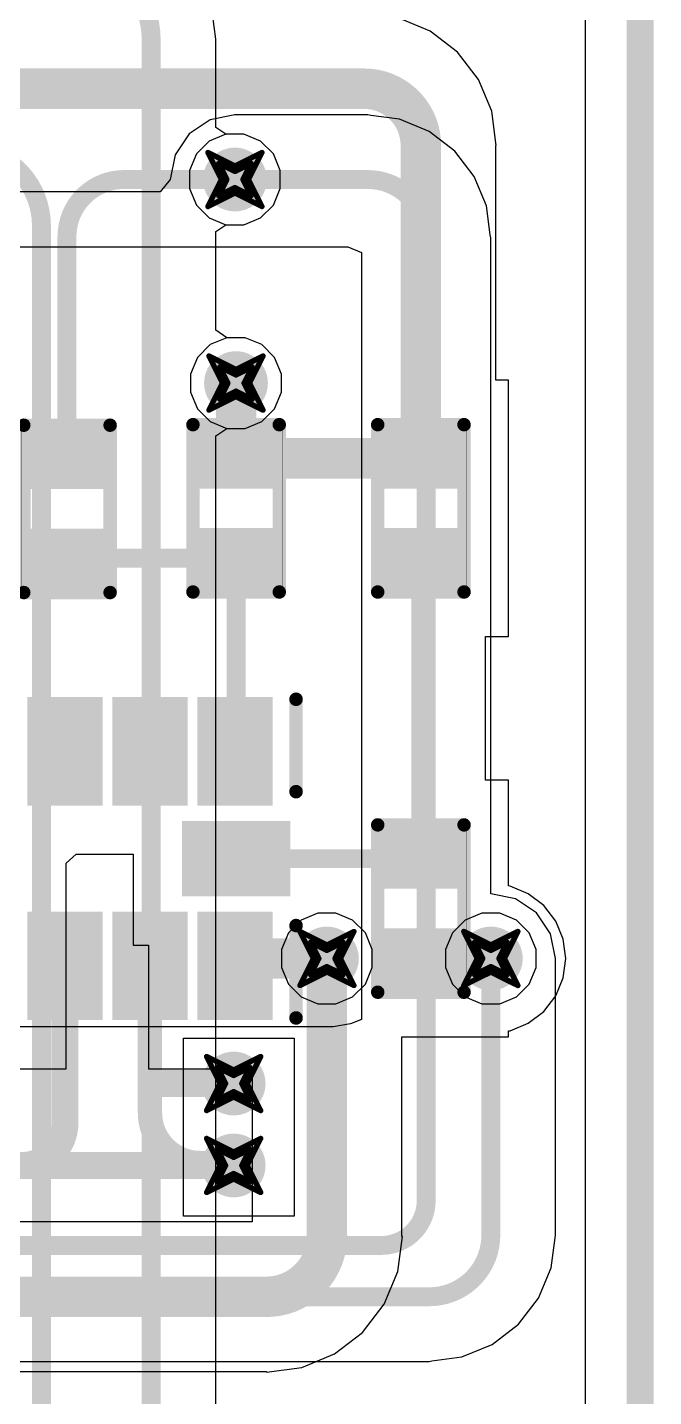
# Model space of a CAD drawing. Header units: inches. Extents: x -2 to 5376, y -4 to 5426.
# Drawn here: x 132.67 to 138.56, y 62.08 to 74.96 of the extents above; entities that cross this region are included whole.
import ezdxf

# ---------------------------------------------------------------- set-up
doc = ezdxf.new("R2010")
doc.units = ezdxf.units.IN
for name, color, linetype in [('Board Outline', 216, 'Continuous'), ('Bottom Layer', 5, 'Continuous'), ('Drill Drawing', 1, 'Continuous'), ('Layer 1', 16, 'Continuous'), ('Layer 2', 76, 'Continuous'), ('Top Layer', 1, 'Continuous'), ('Top Overlay', 2, 'Continuous'), ('Top Paste', 8, 'Continuous'), ('Top Solder', 216, 'Continuous'), ('Via Holes', 16, 'Continuous')]:
    doc.layers.add(name, color=color, linetype=linetype)

# ---------------------------------------------------------------- blocks, each defined once
blk = doc.blocks.new('14_LGA__3_5__135')
at = {"layer": 'Top Layer'}
for points in [[(-0.305, 2.47), (0.305, 2.47), (0.305, 1.55), (-0.305, 1.55)], [(-1.47, 2.305), (-0.55, 2.305), (-0.55, 1.695), (-1.47, 1.695)], [(0.55, 2.305), (1.47, 2.305), (1.47, 1.695), (0.55, 1.695)], [(-1.47, 1.505), (-0.55, 1.505), (-0.55, 0.895), (-1.47, 0.895)], [(0.55, 1.505), (1.47, 1.505), (1.47, 0.895), (0.55, 0.895)], [(-1.47, 0.705), (-0.55, 0.705), (-0.55, 0.095), (-1.47, 0.095)], [(0.55, 0.705), (1.47, 0.705), (1.47, 0.095), (0.55, 0.095)], [(-1.47, -0.095), (-0.55, -0.095), (-0.55, -0.705), (-1.47, -0.705)], [(0.55, -0.095), (1.47, -0.095), (1.47, -0.705), (0.55, -0.705)], [(-1.47, -0.895), (-0.55, -0.895), (-0.55, -1.505), (-1.47, -1.505)], [(0.55, -0.895), (1.47, -0.895), (1.47, -1.505), (0.55, -1.505)], [(-0.305, -1.55), (0.305, -1.55), (0.305, -2.47), (-0.305, -2.47)], [(-1.47, -1.695), (-0.55, -1.695), (-0.55, -2.305), (-1.47, -2.305)], [(0.55, -1.695), (1.47, -1.695), (1.47, -2.305), (0.55, -2.305)]]:
    blk.add_hatch(color=1, dxfattribs=at).paths.add_polyline_path(points)
at = {"layer": 'Top Paste'}
for points in [[(-0.305, 2.47), (0.305, 2.47), (0.305, 1.55), (-0.305, 1.55)], [(-1.47, 2.305), (-0.55, 2.305), (-0.55, 1.695), (-1.47, 1.695)], [(0.55, 2.305), (1.47, 2.305), (1.47, 1.695), (0.55, 1.695)], [(-1.47, 1.505), (-0.55, 1.505), (-0.55, 0.895), (-1.47, 0.895)], [(0.55, 1.505), (1.47, 1.505), (1.47, 0.895), (0.55, 0.895)], [(-1.47, 0.705), (-0.55, 0.705), (-0.55, 0.095), (-1.47, 0.095)], [(0.55, 0.705), (1.47, 0.705), (1.47, 0.095), (0.55, 0.095)], [(-1.47, -0.095), (-0.55, -0.095), (-0.55, -0.705), (-1.47, -0.705)], [(0.55, -0.095), (1.47, -0.095), (1.47, -0.705), (0.55, -0.705)], [(-1.47, -0.895), (-0.55, -0.895), (-0.55, -1.505), (-1.47, -1.505)], [(0.55, -0.895), (1.47, -0.895), (1.47, -1.505), (0.55, -1.505)], [(-0.305, -1.55), (0.305, -1.55), (0.305, -2.47), (-0.305, -2.47)], [(-1.47, -1.695), (-0.55, -1.695), (-0.55, -2.305), (-1.47, -2.305)], [(0.55, -1.695), (1.47, -1.695), (1.47, -2.305), (0.55, -2.305)]]:
    blk.add_hatch(color=8, dxfattribs=at).paths.add_polyline_path(points)
at = {"layer": 'Top Solder'}
for points in [[(-0.355, 2.52), (0.355, 2.52), (0.355, 1.5), (-0.355, 1.5)], [(-1.52, 2.355), (-0.5, 2.355), (-0.5, 1.645), (-1.52, 1.645)], [(0.5, 2.355), (1.52, 2.355), (1.52, 1.645), (0.5, 1.645)], [(-1.52, 1.555), (-0.5, 1.555), (-0.5, 0.845), (-1.52, 0.845)], [(0.5, 1.555), (1.52, 1.555), (1.52, 0.845), (0.5, 0.845)], [(-1.52, 0.755), (-0.5, 0.755), (-0.5, 0.045), (-1.52, 0.045)], [(0.5, 0.755), (1.52, 0.755), (1.52, 0.045), (0.5, 0.045)], [(-1.52, -0.045), (-0.5, -0.045), (-0.5, -0.755), (-1.52, -0.755)], [(0.5, -0.045), (1.52, -0.045), (1.52, -0.755), (0.5, -0.755)], [(-1.52, -0.845), (-0.5, -0.845), (-0.5, -1.555), (-1.52, -1.555)], [(0.5, -0.845), (1.52, -0.845), (1.52, -1.555), (0.5, -1.555)], [(-0.355, -1.5), (0.355, -1.5), (0.355, -2.52), (-0.355, -2.52)], [(-1.52, -1.645), (-0.5, -1.645), (-0.5, -2.355), (-1.52, -2.355)], [(0.5, -1.645), (1.52, -1.645), (1.52, -2.355), (0.5, -2.355)]]:
    blk.add_hatch(color=216, dxfattribs=at).paths.add_polyline_path(points)
at = {"layer": 'Top Overlay'}
for points, const_width in [([(-1.5, 2.574), (-0.63, 2.574)], 0.127), ([(0.63, 2.574), (1.5, 2.574)], 0.127), ([(-1.778, 2.134), (-1.778, 1.88)], 0.2), ([(-1.778, 2.134), (-1.651, 2.007)], 0.2), ([(-1.651, 2.007), (-1.778, 1.88)], 0.2), ([(-0.63, -2.574), (-1.5, -2.574)], 0.127), ([(0.63, -2.574), (1.5, -2.574)], 0.127)]:
    blk.add_lwpolyline(points, dxfattribs=dict(at, const_width=const_width))
for points, const_width in [([(-1.532, 2.574, 1), (-1.468, 2.574, 1)], 0.0635), ([(-0.662, 2.574, 1), (-0.598, 2.574, 1)], 0.0635), ([(0.598, 2.574, 1), (0.662, 2.574, 1)], 0.0635), ([(1.468, 2.574, 1), (1.532, 2.574, 1)], 0.0635), ([(-1.828, 2.134, 1), (-1.728, 2.134, 1)], 0.1), ([(-1.828, 2.134, 1), (-1.728, 2.134, 1)], 0.1), ([(-1.701, 2.007, 1), (-1.601, 2.007, 1)], 0.1), ([(-1.701, 2.007, 1), (-1.601, 2.007, 1)], 0.1), ([(-1.828, 1.88, 1), (-1.728, 1.88, 1)], 0.1), ([(-1.828, 1.88, 1), (-1.728, 1.88, 1)], 0.1), ([(-1.532, -2.574, 1), (-1.468, -2.574, 1)], 0.0635), ([(-0.662, -2.574, 1), (-0.598, -2.574, 1)], 0.0635), ([(0.598, -2.574, 1), (0.662, -2.574, 1)], 0.0635), ([(1.468, -2.574, 1), (1.532, -2.574, 1)], 0.0635)]:
    blk.add_lwpolyline(points, format="xyb", close=True, dxfattribs=dict(at, const_width=const_width))
blk = doc.blocks.new('R___0402_161')
at = {"layer": 'Top Layer'}
for points in [[(-0.698, -0.318), (-0.698, 0.318), (-0.241, 0.318), (-0.241, -0.318)], [(0.241, -0.318), (0.241, 0.318), (0.699, 0.318), (0.699, -0.318)]]:
    blk.add_hatch(color=1, dxfattribs=at).paths.add_polyline_path(points)
at = {"layer": 'Top Paste'}
for points in [[(-0.698, -0.318), (-0.698, 0.318), (-0.241, 0.318), (-0.241, -0.318)], [(0.241, -0.318), (0.241, 0.318), (0.699, 0.318), (0.699, -0.318)]]:
    blk.add_hatch(color=8, dxfattribs=at).paths.add_polyline_path(points)
at = {"layer": 'Top Solder'}
for points in [[(-0.753, -0.373), (-0.753, 0.373), (-0.186, 0.373), (-0.186, -0.373)], [(0.186, -0.373), (0.186, 0.373), (0.754, 0.373), (0.754, -0.373)]]:
    blk.add_hatch(color=216, dxfattribs=at).paths.add_polyline_path(points)
at = {"layer": 'Top Overlay'}
for points, const_width in [([(0.787, 0.406), (-0.787, 0.406)], 0.127), ([(-0.787, 0.406), (-0.787, -0.406)], 0.127), ([(0.787, 0.406), (0.787, -0.406)], 0.127), ([(-0.787, -0.406), (0.787, -0.406)], 0.127), ([(-0.813, -0.432), (0.813, -0.432)], 0.00323)]:
    blk.add_lwpolyline(points, dxfattribs=dict(at, const_width=const_width))
for points, const_width in [([(-0.819, 0.406, 1), (-0.756, 0.406, 1)], 0.0635), ([(-0.819, 0.406, 1), (-0.756, 0.406, 1)], 0.0635), ([(0.756, 0.406, 1), (0.819, 0.406, 1)], 0.0635), ([(0.756, 0.406, 1), (0.819, 0.406, 1)], 0.0635), ([(-0.819, -0.406, 1), (-0.756, -0.406, 1)], 0.0635), ([(-0.819, -0.406, 1), (-0.756, -0.406, 1)], 0.0635), ([(0.756, -0.406, 1), (0.819, -0.406, 1)], 0.0635), ([(0.756, -0.406, 1), (0.819, -0.406, 1)], 0.0635), ([(-0.814, -0.432, 1), (-0.812, -0.432, 1)], 0.00161), ([(0.812, -0.432, 1), (0.814, -0.432, 1)], 0.00161)]:
    blk.add_lwpolyline(points, format="xyb", close=True, dxfattribs=dict(at, const_width=const_width))
blk = doc.blocks.new('R___0402_162')
at = {"layer": 'Top Layer'}
for points in [[(-0.699, -0.318), (-0.699, 0.317), (-0.241, 0.317), (-0.241, -0.318)], [(0.241, -0.318), (0.241, 0.317), (0.699, 0.317), (0.699, -0.318)]]:
    blk.add_hatch(color=1, dxfattribs=at).paths.add_polyline_path(points)
at = {"layer": 'Top Paste'}
for points in [[(-0.699, -0.318), (-0.699, 0.317), (-0.241, 0.317), (-0.241, -0.318)], [(0.241, -0.318), (0.241, 0.317), (0.699, 0.317), (0.699, -0.318)]]:
    blk.add_hatch(color=8, dxfattribs=at).paths.add_polyline_path(points)
at = {"layer": 'Top Solder'}
for points in [[(-0.754, -0.373), (-0.754, 0.372), (-0.186, 0.372), (-0.186, -0.373)], [(0.186, -0.373), (0.186, 0.372), (0.754, 0.372), (0.754, -0.373)]]:
    blk.add_hatch(color=216, dxfattribs=at).paths.add_polyline_path(points)
at = {"layer": 'Top Overlay'}
for points, const_width in [([(-0.787, 0.406), (0.787, 0.406)], 0.127), ([(-0.787, 0.406), (-0.787, -0.406)], 0.127), ([(0.787, 0.406), (0.787, -0.406)], 0.127), ([(-0.787, -0.406), (0.787, -0.406)], 0.127), ([(-0.813, -0.432), (0.813, -0.432)], 0.00323)]:
    blk.add_lwpolyline(points, dxfattribs=dict(at, const_width=const_width))
for points, const_width in [([(-0.819, 0.406, 1), (-0.756, 0.406, 1)], 0.0635), ([(-0.819, 0.406, 1), (-0.756, 0.406, 1)], 0.0635), ([(0.756, 0.406, 1), (0.819, 0.406, 1)], 0.0635), ([(0.756, 0.406, 1), (0.819, 0.406, 1)], 0.0635), ([(-0.819, -0.406, 1), (-0.756, -0.406, 1)], 0.0635), ([(-0.819, -0.406, 1), (-0.756, -0.406, 1)], 0.0635), ([(0.756, -0.406, 1), (0.819, -0.406, 1)], 0.0635), ([(0.756, -0.406, 1), (0.819, -0.406, 1)], 0.0635), ([(-0.814, -0.432, 1), (-0.812, -0.432, 1)], 0.00161), ([(0.812, -0.432, 1), (0.814, -0.432, 1)], 0.00161)]:
    blk.add_lwpolyline(points, format="xyb", close=True, dxfattribs=dict(at, const_width=const_width))
blk = doc.blocks.new('R___0402_176')
at = {"layer": 'Top Layer'}
for points in [[(-0.699, -0.318), (-0.699, 0.318), (-0.241, 0.318), (-0.241, -0.318)], [(0.241, -0.318), (0.241, 0.318), (0.699, 0.318), (0.699, -0.318)]]:
    blk.add_hatch(color=1, dxfattribs=at).paths.add_polyline_path(points)
at = {"layer": 'Top Paste'}
for points in [[(-0.699, -0.318), (-0.699, 0.318), (-0.241, 0.318), (-0.241, -0.318)], [(0.241, -0.318), (0.241, 0.318), (0.699, 0.318), (0.699, -0.318)]]:
    blk.add_hatch(color=8, dxfattribs=at).paths.add_polyline_path(points)
at = {"layer": 'Top Solder'}
for points in [[(-0.754, -0.373), (-0.754, 0.373), (-0.186, 0.373), (-0.186, -0.373)], [(0.186, -0.373), (0.186, 0.373), (0.754, 0.373), (0.754, -0.373)]]:
    blk.add_hatch(color=216, dxfattribs=at).paths.add_polyline_path(points)
at = {"layer": 'Top Overlay'}
for points, const_width in [([(-0.787, 0.406), (0.787, 0.406)], 0.127), ([(-0.787, 0.406), (-0.787, -0.406)], 0.127), ([(0.787, 0.406), (0.787, -0.406)], 0.127), ([(-0.787, -0.406), (0.787, -0.406)], 0.127), ([(-0.813, -0.432), (0.813, -0.432)], 0.00323)]:
    blk.add_lwpolyline(points, dxfattribs=dict(at, const_width=const_width))
for points, const_width in [([(-0.819, 0.406, 1), (-0.756, 0.406, 1)], 0.0635), ([(-0.819, 0.406, 1), (-0.756, 0.406, 1)], 0.0635), ([(0.756, 0.406, 1), (0.819, 0.406, 1)], 0.0635), ([(0.756, 0.406, 1), (0.819, 0.406, 1)], 0.0635), ([(-0.819, -0.406, 1), (-0.756, -0.406, 1)], 0.0635), ([(-0.819, -0.406, 1), (-0.756, -0.406, 1)], 0.0635), ([(0.756, -0.406, 1), (0.819, -0.406, 1)], 0.0635), ([(0.756, -0.406, 1), (0.819, -0.406, 1)], 0.0635), ([(-0.814, -0.432, 1), (-0.812, -0.432, 1)], 0.00161), ([(0.812, -0.432, 1), (0.814, -0.432, 1)], 0.00161)]:
    blk.add_lwpolyline(points, format="xyb", close=True, dxfattribs=dict(at, const_width=const_width))
blk = doc.blocks.new('R___0402_177')
at = {"layer": 'Top Layer'}
for points in [[(-0.699, -0.318), (-0.699, 0.317), (-0.241, 0.317), (-0.241, -0.318)], [(0.241, -0.318), (0.241, 0.317), (0.699, 0.317), (0.699, -0.318)]]:
    blk.add_hatch(color=1, dxfattribs=at).paths.add_polyline_path(points)
at = {"layer": 'Top Paste'}
for points in [[(-0.699, -0.318), (-0.699, 0.317), (-0.241, 0.317), (-0.241, -0.318)], [(0.241, -0.318), (0.241, 0.317), (0.699, 0.317), (0.699, -0.318)]]:
    blk.add_hatch(color=8, dxfattribs=at).paths.add_polyline_path(points)
at = {"layer": 'Top Solder'}
for points in [[(-0.754, -0.373), (-0.754, 0.373), (-0.186, 0.373), (-0.186, -0.373)], [(0.186, -0.373), (0.186, 0.373), (0.754, 0.373), (0.754, -0.373)]]:
    blk.add_hatch(color=216, dxfattribs=at).paths.add_polyline_path(points)
at = {"layer": 'Top Overlay'}
for points, const_width in [([(0.787, 0.406), (-0.787, 0.406)], 0.127), ([(-0.787, -0.406), (-0.787, 0.406)], 0.127), ([(0.787, -0.406), (0.787, 0.406)], 0.127), ([(0.787, -0.406), (-0.787, -0.406)], 0.127), ([(0.813, -0.432), (-0.813, -0.432)], 0.00323)]:
    blk.add_lwpolyline(points, dxfattribs=dict(at, const_width=const_width))
for points, const_width in [([(-0.819, 0.406, 1), (-0.756, 0.406, 1)], 0.0635), ([(-0.819, 0.406, 1), (-0.756, 0.406, 1)], 0.0635), ([(0.756, 0.406, 1), (0.819, 0.406, 1)], 0.0635), ([(0.756, 0.406, 1), (0.819, 0.406, 1)], 0.0635), ([(-0.819, -0.406, 1), (-0.756, -0.406, 1)], 0.0635), ([(-0.819, -0.406, 1), (-0.756, -0.406, 1)], 0.0635), ([(0.756, -0.406, 1), (0.819, -0.406, 1)], 0.0635), ([(0.756, -0.406, 1), (0.819, -0.406, 1)], 0.0635), ([(-0.814, -0.432, 1), (-0.812, -0.432, 1)], 0.00161), ([(0.812, -0.432, 1), (0.814, -0.432, 1)], 0.00161)]:
    blk.add_lwpolyline(points, format="xyb", close=True, dxfattribs=dict(at, const_width=const_width))

msp = doc.modelspace()

# ---------------------------------------------------------------- hatches: boundary and pattern name
at = {"layer": 'Bottom Layer'}
h = msp.add_hatch(color=5, dxfattribs=at)
edge = h.paths.add_edge_path()
edge.add_arc((134.619, 73.533), 0.3, 0, 360)
h = msp.add_hatch(color=5, dxfattribs=at)
edge = h.paths.add_edge_path()
edge.add_arc((134.629, 71.617), 0.3, 0, 360)
h = msp.add_hatch(color=5, dxfattribs=at)
edge = h.paths.add_edge_path()
edge.add_arc((135.484, 66.201), 0.3, 0, 360)
h = msp.add_hatch(color=5, dxfattribs=at)
edge = h.paths.add_edge_path()
edge.add_arc((137.026, 66.201), 0.3, 0, 360)
h = msp.add_hatch(color=5, dxfattribs=at)
edge = h.paths.add_edge_path()
edge.add_arc((134.607, 65.024), 0.3, 0, 360)
h = msp.add_hatch(color=5, dxfattribs=at)
edge = h.paths.add_edge_path()
edge.add_arc((134.607, 64.253), 0.3, 0, 360)
at = {"layer": 'Layer 1'}
h = msp.add_hatch(color=16, dxfattribs=at)
edge = h.paths.add_edge_path()
edge.add_arc((134.619, 73.533), 0.3, 0, 360)
h = msp.add_hatch(color=16, dxfattribs=at)
edge = h.paths.add_edge_path()
edge.add_arc((134.629, 71.617), 0.3, 0, 360)
h = msp.add_hatch(color=16, dxfattribs=at)
edge = h.paths.add_edge_path()
edge.add_arc((135.484, 66.201), 0.3, 0, 360)
h = msp.add_hatch(color=16, dxfattribs=at)
edge = h.paths.add_edge_path()
edge.add_arc((137.026, 66.201), 0.3, 0, 360)
h = msp.add_hatch(color=16, dxfattribs=at)
edge = h.paths.add_edge_path()
edge.add_arc((134.607, 65.024), 0.3, 0, 360)
h = msp.add_hatch(color=16, dxfattribs=at)
edge = h.paths.add_edge_path()
edge.add_arc((134.607, 64.253), 0.3, 0, 360)
at = {"layer": 'Layer 2'}
h = msp.add_hatch(color=76, dxfattribs=at)
edge = h.paths.add_edge_path()
edge.add_arc((134.619, 73.533), 0.3, 0, 360)
h = msp.add_hatch(color=76, dxfattribs=at)
edge = h.paths.add_edge_path()
edge.add_arc((134.629, 71.617), 0.3, 0, 360)
h = msp.add_hatch(color=76, dxfattribs=at)
edge = h.paths.add_edge_path()
edge.add_arc((135.484, 66.201), 0.3, 0, 360)
h = msp.add_hatch(color=76, dxfattribs=at)
edge = h.paths.add_edge_path()
edge.add_arc((137.026, 66.201), 0.3, 0, 360)
h = msp.add_hatch(color=76, dxfattribs=at)
edge = h.paths.add_edge_path()
edge.add_arc((134.607, 65.024), 0.3, 0, 360)
h = msp.add_hatch(color=76, dxfattribs=at)
edge = h.paths.add_edge_path()
edge.add_arc((134.607, 64.253), 0.3, 0, 360)
at = {"layer": 'Top Layer'}
h = msp.add_hatch(color=1, dxfattribs=at)
edge = h.paths.add_edge_path()
edge.add_arc((134.619, 73.533), 0.3, 0, 360)
h = msp.add_hatch(color=1, dxfattribs=at)
edge = h.paths.add_edge_path()
edge.add_arc((134.629, 71.617), 0.3, 0, 360)
h = msp.add_hatch(color=1, dxfattribs=at)
edge = h.paths.add_edge_path()
edge.add_arc((135.484, 66.201), 0.3, 0, 360)
h = msp.add_hatch(color=1, dxfattribs=at)
edge = h.paths.add_edge_path()
edge.add_arc((137.026, 66.201), 0.3, 0, 360)
h = msp.add_hatch(color=1, dxfattribs=at)
edge = h.paths.add_edge_path()
edge.add_arc((134.607, 65.024), 0.3, 0, 360)
h = msp.add_hatch(color=1, dxfattribs=at)
edge = h.paths.add_edge_path()
edge.add_arc((134.607, 64.253), 0.3, 0, 360)
at = {"layer": 'Via Holes'}
h = msp.add_hatch(color=7, dxfattribs=at)
edge = h.paths.add_edge_path()
edge.add_arc((134.619, 73.533), 0.15, 0, 360)
h = msp.add_hatch(color=7, dxfattribs=at)
edge = h.paths.add_edge_path()
edge.add_arc((134.629, 71.617), 0.15, 0, 360)
h = msp.add_hatch(color=7, dxfattribs=at)
edge = h.paths.add_edge_path()
edge.add_arc((135.484, 66.201), 0.15, 0, 360)
h = msp.add_hatch(color=7, dxfattribs=at)
edge = h.paths.add_edge_path()
edge.add_arc((137.026, 66.201), 0.15, 0, 360)
h = msp.add_hatch(color=7, dxfattribs=at)
edge = h.paths.add_edge_path()
edge.add_arc((134.607, 65.024), 0.15, 0, 360)
h = msp.add_hatch(color=7, dxfattribs=at)
edge = h.paths.add_edge_path()
edge.add_arc((134.607, 64.253), 0.15, 0, 360)

# ---------------------------------------------------------------- linework, layer by layer
at = {"layer": 'Board Outline', "const_width": 0.254}
msp.add_lwpolyline([(138.43, -0.443), (138.43, 93.461)], dxfattribs=at)
at = {"layer": 'Bottom Layer'}
for p, q in [((137.912, 91.11), (137.912, 52.476)), ((134.619, 74.142), (134.387, 74.095)), ((135.869, 74.142), (134.619, 74.142)), ((135.896, 74.136), (135.869, 74.142)), ((136.168, 74.1), (135.896, 74.136)), ((134.387, 74.095), (134.189, 73.963)), ((136.447, 73.985), (136.168, 74.1)), ((136.686, 73.801), (136.447, 73.985)), ((134.189, 73.963), (134.057, 73.766)), ((134.057, 73.766), (134.011, 73.533)), ((136.87, 73.562), (136.686, 73.801)), ((134.011, 73.533), (133.915, 73.416)), ((136.985, 73.284), (136.87, 73.562)), ((133.915, 73.416), (131.708, 73.416)), ((137.021, 73.011), (136.985, 73.284)), ((137.026, 72.985), (137.021, 73.011)), ((137.026, 66.81), (137.026, 72.985)), ((131.708, 72.898), (135.68, 72.898)), ((135.68, 72.898), (135.809, 72.845)), ((135.809, 72.845), (135.809, 65.628)), ((137.259, 66.763), (137.026, 66.81)), ((137.456, 66.632), (137.259, 66.763)), ((137.588, 66.434), (137.456, 66.632)), ((137.635, 66.201), (137.588, 66.434)), ((137.635, 63.596), (137.635, 66.201)), ((135.809, 65.628), (135.707, 65.585)), ((135.544, 65.559), (117.679, 65.559)), ((135.707, 65.585), (135.544, 65.559)), ((135.544, 65.559), (135.544, 65.559)), ((135.544, 65.559), (135.544, 65.559)), ((134.135, 63.776), (134.135, 65.451)), ((134.135, 65.451), (135.176, 65.451)), ((135.176, 65.451), (135.176, 63.776)), ((135.176, 63.776), (134.135, 63.776)), ((137.593, 63.289), (137.63, 63.573)), ((137.63, 63.573), (137.635, 63.596)), ((137.474, 63.003), (137.593, 63.289)), ((137.286, 62.758), (137.474, 63.003)), ((137.04, 62.569), (137.286, 62.758)), ((136.754, 62.451), (137.04, 62.569)), ((131.271, 62.409), (136.447, 62.409)), ((136.447, 62.409), (136.47, 62.413)), ((136.47, 62.413), (136.754, 62.451))]:
    msp.add_line(p, q, dxfattribs=at)
at = {"layer": 'Bottom Layer', "const_width": 0.178}
for points in [[(134.619, 73.533), (135.869, 73.533)], [(136.418, 63.923), (136.418, 72.985)], [(137.026, 63.596), (137.026, 66.201)], [(115.824, 63.5), (135.995, 63.5)], [(116.209, 63.017), (136.447, 63.017)]]:
    msp.add_lwpolyline(points, dxfattribs=at)
at = {"layer": 'Bottom Layer', "const_width": 0.0889}
for points in [[(134.575, 73.533, 1), (134.664, 73.533, 1)], [(135.825, 73.533, 1), (135.914, 73.533, 1)], [(135.825, 73.533, 1), (135.914, 73.533, 1)], [(136.373, 72.985, 1), (136.462, 72.985, 1)], [(136.373, 72.985, 1), (136.462, 72.985, 1)], [(136.982, 66.201, 1), (137.071, 66.201, 1)], [(136.373, 63.923, 1), (136.462, 63.923, 1)], [(136.373, 63.923, 1), (136.462, 63.923, 1)], [(136.982, 63.596, 1), (137.071, 63.596, 1)], [(136.982, 63.596, 1), (137.071, 63.596, 1)], [(135.95, 63.5, 1), (136.039, 63.5, 1)], [(135.95, 63.5, 1), (136.039, 63.5, 1)], [(136.403, 63.017, 1), (136.492, 63.017, 1)], [(136.403, 63.017, 1), (136.492, 63.017, 1)]]:
    msp.add_lwpolyline(points, format="xyb", close=True, dxfattribs=at)
at = {"layer": 'Bottom Layer', "const_width": 0.178}
for points in [[(135.869, 73.533, -0.414214), (136.418, 72.985)], [(136.418, 63.923, -0.414214), (135.995, 63.5)], [(137.026, 63.596, -0.414214), (136.447, 63.017)]]:
    msp.add_lwpolyline(points, format="xyb", dxfattribs=at)
at = {"layer": 'Drill Drawing', "const_width": 0.0508}
for points in [[(134.365, 73.787), (134.619, 73.66)], [(134.365, 73.787), (134.492, 73.533)], [(134.619, 73.66), (134.873, 73.787)], [(134.746, 73.533), (134.873, 73.787)], [(134.467, 73.685), (134.619, 73.609)], [(134.467, 73.685), (134.543, 73.533)], [(134.619, 73.609), (134.771, 73.685)], [(134.695, 73.533), (134.771, 73.685)], [(134.365, 73.279), (134.492, 73.533)], [(134.467, 73.381), (134.543, 73.533)], [(134.467, 73.381), (134.619, 73.457)], [(134.619, 73.457), (134.771, 73.381)], [(134.695, 73.533), (134.771, 73.381)], [(134.746, 73.533), (134.873, 73.279)], [(134.365, 73.279), (134.619, 73.406)], [(134.619, 73.406), (134.873, 73.279)], [(134.375, 71.871), (134.629, 71.744)], [(134.375, 71.871), (134.502, 71.617)], [(134.477, 71.769), (134.629, 71.693)], [(134.477, 71.769), (134.553, 71.617)], [(134.629, 71.744), (134.883, 71.871)], [(134.629, 71.693), (134.781, 71.769)], [(134.705, 71.617), (134.781, 71.769)], [(134.756, 71.617), (134.883, 71.871)], [(134.375, 71.363), (134.502, 71.617)], [(134.477, 71.465), (134.553, 71.617)], [(134.477, 71.465), (134.629, 71.541)], [(134.629, 71.541), (134.781, 71.465)], [(134.705, 71.617), (134.781, 71.465)], [(134.756, 71.617), (134.883, 71.363)], [(134.375, 71.363), (134.629, 71.49)], [(134.629, 71.49), (134.883, 71.363)], [(135.23, 66.455), (135.484, 66.328)], [(135.23, 66.455), (135.357, 66.201)], [(135.332, 66.354), (135.484, 66.277)], [(135.332, 66.354), (135.408, 66.201)], [(135.484, 66.328), (135.738, 66.455)], [(135.484, 66.277), (135.637, 66.354)], [(135.56, 66.201), (135.637, 66.354)], [(135.611, 66.201), (135.738, 66.455)], [(136.772, 66.455), (137.026, 66.328)], [(136.772, 66.455), (136.899, 66.201)], [(136.874, 66.354), (137.026, 66.277)], [(136.874, 66.354), (136.95, 66.201)], [(137.026, 66.328), (137.28, 66.455)], [(137.026, 66.277), (137.179, 66.354)], [(137.102, 66.201), (137.179, 66.354)], [(137.153, 66.201), (137.28, 66.455)], [(135.23, 65.947), (135.357, 66.201)], [(135.332, 66.049), (135.408, 66.201)], [(135.332, 66.049), (135.484, 66.125)], [(135.484, 66.125), (135.637, 66.049)], [(135.56, 66.201), (135.637, 66.049)], [(135.611, 66.201), (135.738, 65.947)], [(136.772, 65.947), (136.899, 66.201)], [(136.874, 66.049), (136.95, 66.201)], [(136.874, 66.049), (137.026, 66.125)], [(137.026, 66.125), (137.179, 66.049)], [(137.102, 66.201), (137.179, 66.049)], [(137.153, 66.201), (137.28, 65.947)], [(135.23, 65.947), (135.484, 66.074)], [(135.484, 66.074), (135.738, 65.947)], [(136.772, 65.947), (137.026, 66.074)], [(137.026, 66.074), (137.28, 65.947)], [(134.353, 65.278), (134.607, 65.151)], [(134.353, 65.278), (134.48, 65.024)], [(134.607, 65.151), (134.861, 65.278)], [(134.734, 65.024), (134.861, 65.278)], [(134.455, 65.176), (134.607, 65.1)], [(134.455, 65.176), (134.531, 65.024)], [(134.607, 65.1), (134.76, 65.176)], [(134.683, 65.024), (134.76, 65.176)], [(134.353, 64.77), (134.48, 65.024)], [(134.455, 64.872), (134.531, 65.024)], [(134.455, 64.872), (134.607, 64.948)], [(134.607, 64.948), (134.76, 64.872)], [(134.683, 65.024), (134.76, 64.872)], [(134.734, 65.024), (134.861, 64.77)], [(134.353, 64.77), (134.607, 64.897)], [(134.607, 64.897), (134.861, 64.77)], [(134.353, 64.507), (134.607, 64.38)], [(134.353, 64.507), (134.48, 64.253)], [(134.607, 64.38), (134.861, 64.507)], [(134.734, 64.253), (134.861, 64.507)], [(134.455, 64.405), (134.607, 64.329)], [(134.455, 64.405), (134.531, 64.253)], [(134.607, 64.329), (134.76, 64.405)], [(134.683, 64.253), (134.76, 64.405)], [(134.353, 63.999), (134.48, 64.253)], [(134.455, 64.101), (134.531, 64.253)], [(134.455, 64.101), (134.607, 64.177)], [(134.607, 64.177), (134.76, 64.101)], [(134.683, 64.253), (134.76, 64.101)], [(134.734, 64.253), (134.861, 63.999)], [(134.353, 63.999), (134.607, 64.126)], [(134.607, 64.126), (134.861, 63.999)]]:
    msp.add_lwpolyline(points, dxfattribs=at)
at = {"layer": 'Drill Drawing', "const_width": 0.0254}
for points in [[(134.352, 73.787, 1), (134.378, 73.787, 1)], [(134.352, 73.787, 1), (134.378, 73.787, 1)], [(134.86, 73.787, 1), (134.886, 73.787, 1)], [(134.86, 73.787, 1), (134.886, 73.787, 1)], [(134.454, 73.685, 1), (134.479, 73.685, 1)], [(134.454, 73.685, 1), (134.479, 73.685, 1)], [(134.606, 73.66, 1), (134.632, 73.66, 1)], [(134.606, 73.66, 1), (134.632, 73.66, 1)], [(134.606, 73.609, 1), (134.632, 73.609, 1)], [(134.606, 73.609, 1), (134.632, 73.609, 1)], [(134.759, 73.685, 1), (134.784, 73.685, 1)], [(134.759, 73.685, 1), (134.784, 73.685, 1)], [(134.479, 73.533, 1), (134.505, 73.533, 1)], [(134.479, 73.533, 1), (134.505, 73.533, 1)], [(134.53, 73.533, 1), (134.555, 73.533, 1)], [(134.53, 73.533, 1), (134.555, 73.533, 1)], [(134.606, 73.457, 1), (134.632, 73.457, 1)], [(134.606, 73.457, 1), (134.632, 73.457, 1)], [(134.682, 73.533, 1), (134.708, 73.533, 1)], [(134.682, 73.533, 1), (134.708, 73.533, 1)], [(134.733, 73.533, 1), (134.759, 73.533, 1)], [(134.733, 73.533, 1), (134.759, 73.533, 1)], [(134.454, 73.381, 1), (134.479, 73.381, 1)], [(134.454, 73.381, 1), (134.479, 73.381, 1)], [(134.606, 73.406, 1), (134.632, 73.406, 1)], [(134.606, 73.406, 1), (134.632, 73.406, 1)], [(134.759, 73.381, 1), (134.784, 73.381, 1)], [(134.759, 73.381, 1), (134.784, 73.381, 1)], [(134.352, 73.279, 1), (134.378, 73.279, 1)], [(134.352, 73.279, 1), (134.378, 73.279, 1)], [(134.86, 73.279, 1), (134.886, 73.279, 1)], [(134.86, 73.279, 1), (134.886, 73.279, 1)], [(134.362, 71.871, 1), (134.388, 71.871, 1)], [(134.362, 71.871, 1), (134.388, 71.871, 1)], [(134.464, 71.769, 1), (134.489, 71.769, 1)], [(134.464, 71.769, 1), (134.489, 71.769, 1)], [(134.769, 71.769, 1), (134.794, 71.769, 1)], [(134.769, 71.769, 1), (134.794, 71.769, 1)], [(134.87, 71.871, 1), (134.896, 71.871, 1)], [(134.87, 71.871, 1), (134.896, 71.871, 1)], [(134.616, 71.744, 1), (134.642, 71.744, 1)], [(134.616, 71.744, 1), (134.642, 71.744, 1)], [(134.616, 71.693, 1), (134.642, 71.693, 1)], [(134.616, 71.693, 1), (134.642, 71.693, 1)], [(134.489, 71.617, 1), (134.515, 71.617, 1)], [(134.489, 71.617, 1), (134.515, 71.617, 1)], [(134.54, 71.617, 1), (134.565, 71.617, 1)], [(134.54, 71.617, 1), (134.565, 71.617, 1)], [(134.616, 71.541, 1), (134.642, 71.541, 1)], [(134.616, 71.541, 1), (134.642, 71.541, 1)], [(134.692, 71.617, 1), (134.718, 71.617, 1)], [(134.692, 71.617, 1), (134.718, 71.617, 1)], [(134.743, 71.617, 1), (134.769, 71.617, 1)], [(134.743, 71.617, 1), (134.769, 71.617, 1)], [(134.464, 71.465, 1), (134.489, 71.465, 1)], [(134.464, 71.465, 1), (134.489, 71.465, 1)], [(134.616, 71.49, 1), (134.642, 71.49, 1)], [(134.616, 71.49, 1), (134.642, 71.49, 1)], [(134.769, 71.465, 1), (134.794, 71.465, 1)], [(134.769, 71.465, 1), (134.794, 71.465, 1)], [(134.362, 71.363, 1), (134.388, 71.363, 1)], [(134.362, 71.363, 1), (134.388, 71.363, 1)], [(134.87, 71.363, 1), (134.896, 71.363, 1)], [(134.87, 71.363, 1), (134.896, 71.363, 1)], [(135.218, 66.455, 1), (135.243, 66.455, 1)], [(135.218, 66.455, 1), (135.243, 66.455, 1)], [(135.319, 66.354, 1), (135.345, 66.354, 1)], [(135.319, 66.354, 1), (135.345, 66.354, 1)], [(135.624, 66.354, 1), (135.649, 66.354, 1)], [(135.624, 66.354, 1), (135.649, 66.354, 1)], [(135.726, 66.455, 1), (135.751, 66.455, 1)], [(135.726, 66.455, 1), (135.751, 66.455, 1)], [(136.759, 66.455, 1), (136.785, 66.455, 1)], [(136.759, 66.455, 1), (136.785, 66.455, 1)], [(136.861, 66.354, 1), (136.886, 66.354, 1)], [(136.861, 66.354, 1), (136.886, 66.354, 1)], [(137.166, 66.354, 1), (137.191, 66.354, 1)], [(137.166, 66.354, 1), (137.191, 66.354, 1)], [(137.267, 66.455, 1), (137.293, 66.455, 1)], [(137.267, 66.455, 1), (137.293, 66.455, 1)], [(135.472, 66.328, 1), (135.497, 66.328, 1)], [(135.472, 66.328, 1), (135.497, 66.328, 1)], [(135.472, 66.277, 1), (135.497, 66.277, 1)], [(135.472, 66.277, 1), (135.497, 66.277, 1)], [(137.013, 66.328, 1), (137.039, 66.328, 1)], [(137.013, 66.328, 1), (137.039, 66.328, 1)], [(137.013, 66.277, 1), (137.039, 66.277, 1)], [(137.013, 66.277, 1), (137.039, 66.277, 1)], [(135.345, 66.201, 1), (135.37, 66.201, 1)], [(135.345, 66.201, 1), (135.37, 66.201, 1)], [(135.395, 66.201, 1), (135.421, 66.201, 1)], [(135.395, 66.201, 1), (135.421, 66.201, 1)], [(135.472, 66.125, 1), (135.497, 66.125, 1)], [(135.472, 66.125, 1), (135.497, 66.125, 1)], [(135.548, 66.201, 1), (135.573, 66.201, 1)], [(135.548, 66.201, 1), (135.573, 66.201, 1)], [(135.599, 66.201, 1), (135.624, 66.201, 1)], [(135.599, 66.201, 1), (135.624, 66.201, 1)], [(136.886, 66.201, 1), (136.912, 66.201, 1)], [(136.886, 66.201, 1), (136.912, 66.201, 1)], [(136.937, 66.201, 1), (136.963, 66.201, 1)], [(136.937, 66.201, 1), (136.963, 66.201, 1)], [(137.013, 66.125, 1), (137.039, 66.125, 1)], [(137.013, 66.125, 1), (137.039, 66.125, 1)], [(137.09, 66.201, 1), (137.115, 66.201, 1)], [(137.09, 66.201, 1), (137.115, 66.201, 1)], [(137.14, 66.201, 1), (137.166, 66.201, 1)], [(137.14, 66.201, 1), (137.166, 66.201, 1)], [(135.319, 66.049, 1), (135.345, 66.049, 1)], [(135.319, 66.049, 1), (135.345, 66.049, 1)], [(135.472, 66.074, 1), (135.497, 66.074, 1)], [(135.472, 66.074, 1), (135.497, 66.074, 1)], [(135.624, 66.049, 1), (135.649, 66.049, 1)], [(135.624, 66.049, 1), (135.649, 66.049, 1)], [(136.861, 66.049, 1), (136.886, 66.049, 1)], [(136.861, 66.049, 1), (136.886, 66.049, 1)], [(137.013, 66.074, 1), (137.039, 66.074, 1)], [(137.013, 66.074, 1), (137.039, 66.074, 1)], [(137.166, 66.049, 1), (137.191, 66.049, 1)], [(137.166, 66.049, 1), (137.191, 66.049, 1)], [(135.218, 65.947, 1), (135.243, 65.947, 1)], [(135.218, 65.947, 1), (135.243, 65.947, 1)], [(135.726, 65.947, 1), (135.751, 65.947, 1)], [(135.726, 65.947, 1), (135.751, 65.947, 1)], [(136.759, 65.947, 1), (136.785, 65.947, 1)], [(136.759, 65.947, 1), (136.785, 65.947, 1)], [(137.267, 65.947, 1), (137.293, 65.947, 1)], [(137.267, 65.947, 1), (137.293, 65.947, 1)], [(134.34, 65.278, 1), (134.366, 65.278, 1)], [(134.34, 65.278, 1), (134.366, 65.278, 1)], [(134.848, 65.278, 1), (134.874, 65.278, 1)], [(134.848, 65.278, 1), (134.874, 65.278, 1)], [(134.442, 65.176, 1), (134.467, 65.176, 1)], [(134.442, 65.176, 1), (134.467, 65.176, 1)], [(134.594, 65.151, 1), (134.62, 65.151, 1)], [(134.594, 65.151, 1), (134.62, 65.151, 1)], [(134.594, 65.1, 1), (134.62, 65.1, 1)], [(134.594, 65.1, 1), (134.62, 65.1, 1)], [(134.747, 65.176, 1), (134.772, 65.176, 1)], [(134.747, 65.176, 1), (134.772, 65.176, 1)], [(134.467, 65.024, 1), (134.493, 65.024, 1)], [(134.467, 65.024, 1), (134.493, 65.024, 1)], [(134.518, 65.024, 1), (134.544, 65.024, 1)], [(134.518, 65.024, 1), (134.544, 65.024, 1)], [(134.594, 64.948, 1), (134.62, 64.948, 1)], [(134.594, 64.948, 1), (134.62, 64.948, 1)], [(134.671, 65.024, 1), (134.696, 65.024, 1)], [(134.671, 65.024, 1), (134.696, 65.024, 1)], [(134.721, 65.024, 1), (134.747, 65.024, 1)], [(134.721, 65.024, 1), (134.747, 65.024, 1)], [(134.442, 64.872, 1), (134.467, 64.872, 1)], [(134.442, 64.872, 1), (134.467, 64.872, 1)], [(134.594, 64.897, 1), (134.62, 64.897, 1)], [(134.594, 64.897, 1), (134.62, 64.897, 1)], [(134.747, 64.872, 1), (134.772, 64.872, 1)], [(134.747, 64.872, 1), (134.772, 64.872, 1)], [(134.34, 64.77, 1), (134.366, 64.77, 1)], [(134.34, 64.77, 1), (134.366, 64.77, 1)], [(134.848, 64.77, 1), (134.874, 64.77, 1)], [(134.848, 64.77, 1), (134.874, 64.77, 1)], [(134.34, 64.507, 1), (134.366, 64.507, 1)], [(134.34, 64.507, 1), (134.366, 64.507, 1)], [(134.848, 64.507, 1), (134.874, 64.507, 1)], [(134.848, 64.507, 1), (134.874, 64.507, 1)], [(134.442, 64.405, 1), (134.467, 64.405, 1)], [(134.442, 64.405, 1), (134.467, 64.405, 1)], [(134.594, 64.38, 1), (134.62, 64.38, 1)], [(134.594, 64.38, 1), (134.62, 64.38, 1)], [(134.594, 64.329, 1), (134.62, 64.329, 1)], [(134.594, 64.329, 1), (134.62, 64.329, 1)], [(134.747, 64.405, 1), (134.772, 64.405, 1)], [(134.747, 64.405, 1), (134.772, 64.405, 1)], [(134.467, 64.253, 1), (134.493, 64.253, 1)], [(134.467, 64.253, 1), (134.493, 64.253, 1)], [(134.518, 64.253, 1), (134.544, 64.253, 1)], [(134.518, 64.253, 1), (134.544, 64.253, 1)], [(134.594, 64.177, 1), (134.62, 64.177, 1)], [(134.594, 64.177, 1), (134.62, 64.177, 1)], [(134.671, 64.253, 1), (134.696, 64.253, 1)], [(134.671, 64.253, 1), (134.696, 64.253, 1)], [(134.721, 64.253, 1), (134.747, 64.253, 1)], [(134.721, 64.253, 1), (134.747, 64.253, 1)], [(134.442, 64.101, 1), (134.467, 64.101, 1)], [(134.442, 64.101, 1), (134.467, 64.101, 1)], [(134.594, 64.126, 1), (134.62, 64.126, 1)], [(134.594, 64.126, 1), (134.62, 64.126, 1)], [(134.747, 64.101, 1), (134.772, 64.101, 1)], [(134.747, 64.101, 1), (134.772, 64.101, 1)], [(134.34, 63.999, 1), (134.366, 63.999, 1)], [(134.34, 63.999, 1), (134.366, 63.999, 1)], [(134.848, 63.999, 1), (134.874, 63.999, 1)], [(134.848, 63.999, 1), (134.874, 63.999, 1)]]:
    msp.add_lwpolyline(points, format="xyb", close=True, dxfattribs=at)
at = {"layer": 'Layer 1'}
for p, q in [((137.912, 91.11), (137.912, 52.476)), ((134.377, 73.895), (134.257, 73.775)), ((134.534, 73.96), (134.377, 73.895)), ((134.704, 73.96), (134.534, 73.96)), ((134.861, 73.895), (134.704, 73.96)), ((134.981, 73.775), (134.861, 73.895)), ((134.257, 73.775), (134.192, 73.618)), ((135.046, 73.618), (134.981, 73.775)), ((134.192, 73.618), (134.192, 73.448)), ((135.046, 73.448), (135.046, 73.618)), ((134.192, 73.448), (134.257, 73.291)), ((134.981, 73.291), (135.046, 73.448)), ((134.257, 73.291), (134.377, 73.171)), ((134.861, 73.171), (134.981, 73.291)), ((134.377, 73.171), (134.534, 73.106)), ((134.534, 73.106), (134.704, 73.106)), ((134.704, 73.106), (134.861, 73.171)), ((134.544, 72.044), (134.387, 71.979)), ((134.714, 72.044), (134.544, 72.044)), ((134.871, 71.979), (134.714, 72.044)), ((134.387, 71.979), (134.267, 71.859)), ((134.991, 71.859), (134.871, 71.979)), ((134.267, 71.859), (134.202, 71.702)), ((135.056, 71.702), (134.991, 71.859)), ((134.202, 71.702), (134.202, 71.532)), ((135.056, 71.532), (135.056, 71.702)), ((134.202, 71.532), (134.267, 71.375)), ((134.991, 71.375), (135.056, 71.532)), ((134.267, 71.375), (134.387, 71.255)), ((134.871, 71.255), (134.991, 71.375)), ((134.387, 71.255), (134.544, 71.19)), ((134.544, 71.19), (134.714, 71.19)), ((134.714, 71.19), (134.871, 71.255)), ((135.242, 66.563), (135.122, 66.443)), ((135.399, 66.628), (135.242, 66.563)), ((135.569, 66.628), (135.399, 66.628)), ((135.726, 66.563), (135.569, 66.628)), ((135.846, 66.443), (135.726, 66.563)), ((136.784, 66.563), (136.664, 66.443)), ((136.941, 66.628), (136.784, 66.563)), ((137.111, 66.628), (136.941, 66.628)), ((137.268, 66.563), (137.111, 66.628)), ((137.388, 66.443), (137.268, 66.563)), ((135.122, 66.443), (135.057, 66.286)), ((135.911, 66.286), (135.846, 66.443)), ((136.664, 66.443), (136.599, 66.286)), ((137.453, 66.286), (137.388, 66.443)), ((135.057, 66.286), (135.057, 66.116)), ((135.911, 66.116), (135.911, 66.286)), ((136.599, 66.286), (136.599, 66.116)), ((137.453, 66.116), (137.453, 66.286)), ((135.057, 66.116), (135.122, 65.959)), ((135.846, 65.959), (135.911, 66.116)), ((136.599, 66.116), (136.664, 65.959)), ((137.388, 65.959), (137.453, 66.116)), ((135.122, 65.959), (135.242, 65.839)), ((135.726, 65.839), (135.846, 65.959)), ((136.664, 65.959), (136.784, 65.839)), ((137.268, 65.839), (137.388, 65.959)), ((135.242, 65.839), (135.399, 65.774)), ((135.399, 65.774), (135.569, 65.774)), ((135.569, 65.774), (135.726, 65.839)), ((136.784, 65.839), (136.941, 65.774)), ((136.941, 65.774), (137.111, 65.774)), ((137.111, 65.774), (137.268, 65.839))]:
    msp.add_line(p, q, dxfattribs=at)
at = {"layer": 'Layer 2'}
for p, q in [((137.912, 91.11), (137.912, 52.476)), ((134.44, 74.854), (134.392, 75.213)), ((134.439, 74.023), (134.439, 74.854)), ((134.439, 74.854), (134.44, 74.854)), ((134.534, 73.96), (134.439, 74.023)), ((134.704, 73.96), (134.534, 73.96)), ((134.861, 73.895), (134.704, 73.96)), ((134.981, 73.775), (134.861, 73.895)), ((135.046, 73.618), (134.981, 73.775)), ((135.046, 73.448), (135.046, 73.618)), ((134.981, 73.291), (135.046, 73.448)), ((134.861, 73.171), (134.981, 73.291)), ((134.439, 73.043), (134.534, 73.106)), ((134.534, 73.106), (134.704, 73.106)), ((134.704, 73.106), (134.861, 73.171)), ((134.439, 72.114), (134.439, 73.043)), ((134.544, 72.044), (134.439, 72.114)), ((134.714, 72.044), (134.544, 72.044)), ((134.871, 71.979), (134.714, 72.044)), ((134.991, 71.859), (134.871, 71.979)), ((135.056, 71.702), (134.991, 71.859)), ((135.056, 71.532), (135.056, 71.702)), ((134.991, 71.375), (135.056, 71.532)), ((134.871, 71.255), (134.991, 71.375)), ((134.439, 71.12), (134.544, 71.19)), ((134.544, 71.19), (134.714, 71.19)), ((134.714, 71.19), (134.871, 71.255)), ((134.439, 52.476), (134.439, 71.12)), ((135.242, 66.563), (135.122, 66.443)), ((135.399, 66.628), (135.242, 66.563)), ((135.569, 66.628), (135.399, 66.628)), ((135.726, 66.563), (135.569, 66.628)), ((135.846, 66.443), (135.726, 66.563)), ((136.784, 66.563), (136.664, 66.443)), ((136.941, 66.628), (136.784, 66.563)), ((137.111, 66.628), (136.941, 66.628)), ((137.268, 66.563), (137.111, 66.628)), ((137.388, 66.443), (137.268, 66.563)), ((135.122, 66.443), (135.057, 66.286)), ((135.911, 66.286), (135.846, 66.443)), ((136.664, 66.443), (136.599, 66.286)), ((137.453, 66.286), (137.388, 66.443)), ((135.057, 66.286), (135.057, 66.116)), ((135.911, 66.116), (135.911, 66.286)), ((136.599, 66.286), (136.599, 66.116)), ((137.453, 66.116), (137.453, 66.286)), ((135.057, 66.116), (135.122, 65.959)), ((135.846, 65.959), (135.911, 66.116)), ((136.599, 66.116), (136.664, 65.959)), ((137.388, 65.959), (137.453, 66.116)), ((135.122, 65.959), (135.242, 65.839)), ((135.726, 65.839), (135.846, 65.959)), ((136.664, 65.959), (136.784, 65.839)), ((137.268, 65.839), (137.388, 65.959)), ((135.242, 65.839), (135.399, 65.774)), ((135.399, 65.774), (135.569, 65.774)), ((135.569, 65.774), (135.726, 65.839)), ((136.784, 65.839), (136.941, 65.774)), ((136.941, 65.774), (137.111, 65.774)), ((137.111, 65.774), (137.268, 65.839))]:
    msp.add_line(p, q, dxfattribs=at)
at = {"layer": 'Layer 2', "const_width": 0.178}
for points in [[(133.052, 75.633, -0.414215), (133.831, 74.854)], [(132.069, 73.829, -0.414214), (132.799, 73.099)]]:
    msp.add_lwpolyline(points, format="xyb", dxfattribs=at)
for points in [[(133.831, 35.02), (133.831, 74.854)], [(132.799, 37.491), (132.799, 73.099)]]:
    msp.add_lwpolyline(points, dxfattribs=at)
at = {"layer": 'Layer 2', "const_width": 0.0889}
for points in [[(133.786, 74.854, 1), (133.875, 74.854, 1)], [(133.786, 74.854, 1), (133.875, 74.854, 1)], [(132.754, 73.099, 1), (132.843, 73.099, 1)], [(132.754, 73.099, 1), (132.843, 73.099, 1)]]:
    msp.add_lwpolyline(points, format="xyb", close=True, dxfattribs=at)
at = {"layer": 'Top Layer'}
for p, q in [((137.912, 91.243), (137.912, 52.476)), ((136.455, 74.93), (136.156, 75.055)), ((136.713, 74.733), (136.455, 74.93)), ((136.91, 74.475), (136.713, 74.733)), ((137.035, 74.176), (136.91, 74.475)), ((137.077, 73.854), (137.035, 74.176)), ((137.072, 71.644), (137.072, 73.854)), ((137.072, 73.854), (137.077, 73.854)), ((137.193, 71.644), (137.072, 71.644)), ((137.193, 70.171), (137.193, 71.644)), ((137.193, 69.231), (137.193, 70.171)), ((136.976, 67.878), (136.976, 69.231)), ((136.976, 69.231), (137.193, 69.231)), ((137.193, 67.878), (136.976, 67.878)), ((137.193, 66.884), (137.193, 67.878)), ((133.033, 67.099), (133.125, 67.183)), ((133.125, 67.183), (133.662, 67.183)), ((133.662, 67.183), (133.662, 66.328)), ((133.033, 65.163), (133.033, 67.099)), ((137.208, 66.882), (137.193, 66.884)), ((137.378, 66.811), (137.208, 66.882)), ((137.524, 66.699), (137.378, 66.811)), ((137.636, 66.553), (137.524, 66.699)), ((137.707, 66.384), (137.636, 66.553)), ((137.731, 66.201), (137.707, 66.384)), ((133.662, 66.328), (133.807, 66.328)), ((133.807, 66.328), (133.807, 65.163)), ((137.707, 66.019), (137.731, 66.201)), ((137.636, 65.849), (137.707, 66.019)), ((137.524, 65.703), (137.636, 65.849)), ((137.378, 65.591), (137.524, 65.703)), ((137.193, 65.519), (137.208, 65.521)), ((137.193, 65.465), (137.193, 65.519)), ((137.208, 65.521), (137.378, 65.591)), ((136.189, 63.585), (136.189, 65.465)), ((136.189, 65.465), (137.193, 65.465)), ((131.429, 65.163), (133.033, 65.163)), ((133.807, 65.163), (134.78, 65.163)), ((134.78, 65.163), (134.78, 63.722)), ((134.78, 63.722), (131.337, 63.722)), ((136.15, 63.254), (136.194, 63.585)), ((136.194, 63.585), (136.189, 63.585)), ((136.023, 62.946), (136.15, 63.254)), ((135.82, 62.682), (136.023, 62.946)), ((135.555, 62.479), (135.82, 62.682)), ((135.247, 62.351), (135.555, 62.479)), ((131.089, 62.313), (134.917, 62.313)), ((134.917, 62.308), (135.247, 62.351)), ((134.917, 62.313), (134.917, 62.308))]:
    msp.add_line(p, q, dxfattribs=at)
for points, const_width in [([(123.459, 74.388), (135.834, 74.388)], 0.381), ([(136.368, 70.908), (136.368, 73.854)], 0.381), ([(133.576, 73.533), (134.619, 73.533)], 0.178), ([(134.619, 73.533), (134.62, 73.533)], 0.178), ([(133.039, 70.903), (133.039, 72.996)], 0.178), ([(134.63, 70.908), (134.63, 71.617)], 0.381), ([(134.63, 70.908), (136.368, 70.908)], 0.381), ([(133.039, 69.968), (134.63, 69.968)], 0.178), ([(133.039, 69.963), (133.039, 69.968)], 0.178), ([(134.63, 68.151), (134.63, 69.968)], 0.178), ([(136.368, 67.141), (136.368, 69.968)], 0.178), ([(134.62, 68.151), (134.63, 68.151)], 0.178), ([(134.63, 67.141), (134.63, 67.141)], 0.178), ([(134.63, 67.141), (136.368, 67.141)], 0.178), ([(136.368, 67.141), (136.368, 67.141)], 0.178), ([(134.62, 66.131), (134.69, 66.201)], 0.381), ([(134.69, 66.201), (135.479, 66.201)], 0.381), ([(135.484, 63.585), (135.484, 66.201)], 0.381), ([(136.368, 66.201), (137.026, 66.201)], 0.381), ([(133.02, 64.653), (133.02, 66.131)], 0.254), ([(133.82, 64.748), (133.82, 66.131)], 0.229), ([(133.867, 65.024), (134.607, 65.024)], 0.254), ([(131.54, 64.253), (132.62, 64.253)], 0.254), ([(132.62, 64.253), (134.607, 64.253)], 0.254), ([(134.292, 64.276), (134.607, 64.276)], 0.229), ([(134.607, 64.253), (134.63, 64.253)], 0.254), ([(134.607, 64.276), (134.63, 64.253)], 0.229), ([(131.089, 63.017), (134.917, 63.017)], 0.381)]:
    msp.add_lwpolyline(points, dxfattribs=dict(at, const_width=const_width))
for points, const_width in [([(135.739, 74.388, 1), (135.929, 74.388, 1)], 0.191), ([(135.739, 74.388, 1), (135.929, 74.388, 1)], 0.191), ([(136.273, 73.854, 1), (136.463, 73.854, 1)], 0.191), ([(136.273, 73.854, 1), (136.463, 73.854, 1)], 0.191), ([(133.531, 73.533, 1), (133.62, 73.533, 1)], 0.0889), ([(133.531, 73.533, 1), (133.62, 73.533, 1)], 0.0889), ([(134.574, 73.533, 1), (134.663, 73.533, 1)], 0.0889), ([(134.574, 73.533, 1), (134.663, 73.533, 1)], 0.0889), ([(134.576, 73.533, 1), (134.664, 73.533, 1)], 0.0889), ([(132.994, 72.996, 1), (133.083, 72.996, 1)], 0.0889), ([(132.994, 72.996, 1), (133.083, 72.996, 1)], 0.0889), ([(134.535, 71.617, 1), (134.725, 71.617, 1)], 0.191), ([(134.535, 70.908, 1), (134.725, 70.908, 1)], 0.191), ([(134.535, 70.908, 1), (134.725, 70.908, 1)], 0.191), ([(136.273, 70.908, 1), (136.463, 70.908, 1)], 0.191), ([(136.273, 70.908, 1), (136.463, 70.908, 1)], 0.191), ([(132.994, 70.903, 1), (133.083, 70.903, 1)], 0.0889), ([(132.994, 69.968, 1), (133.083, 69.968, 1)], 0.0889), ([(132.994, 69.968, 1), (133.083, 69.968, 1)], 0.0889), ([(132.994, 69.963, 1), (133.083, 69.963, 1)], 0.0889), ([(134.586, 69.968, 1), (134.674, 69.968, 1)], 0.0889), ([(134.586, 69.968, 1), (134.674, 69.968, 1)], 0.0889), ([(136.323, 69.968, 1), (136.412, 69.968, 1)], 0.0889), ([(134.576, 68.151, 1), (134.664, 68.151, 1)], 0.0889), ([(134.586, 68.151, 1), (134.674, 68.151, 1)], 0.0889), ([(134.586, 68.151, 1), (134.674, 68.151, 1)], 0.0889), ([(134.586, 67.141, 1), (134.674, 67.141, 1)], 0.0889), ([(134.586, 67.141, 1), (134.674, 67.141, 1)], 0.0889), ([(134.586, 67.141, 1), (134.674, 67.141, 1)], 0.0889), ([(136.323, 67.141, 1), (136.412, 67.141, 1)], 0.0889), ([(136.323, 67.141, 1), (136.412, 67.141, 1)], 0.0889), ([(136.323, 67.141, 1), (136.412, 67.141, 1)], 0.0889), ([(136.323, 67.141, 1), (136.412, 67.141, 1)], 0.0889), ([(134.595, 66.201, 1), (134.785, 66.201, 1)], 0.191), ([(134.595, 66.201, 1), (134.785, 66.201, 1)], 0.191), ([(135.384, 66.201, 1), (135.574, 66.201, 1)], 0.191), ([(135.389, 66.201, 1), (135.58, 66.201, 1)], 0.191), ([(136.272, 66.201, 1), (136.463, 66.201, 1)], 0.191), ([(136.931, 66.201, 1), (137.121, 66.201, 1)], 0.191), ([(132.957, 66.131, 1), (133.084, 66.131, 1)], 0.127), ([(133.763, 66.131, 1), (133.877, 66.131, 1)], 0.114), ([(134.525, 66.131, 1), (134.715, 66.131, 1)], 0.191), ([(133.803, 65.024, 1), (133.93, 65.024, 1)], 0.127), ([(134.544, 65.024, 1), (134.671, 65.024, 1)], 0.127), ([(133.763, 64.748, 1), (133.877, 64.748, 1)], 0.114), ([(133.763, 64.748, 1), (133.877, 64.748, 1)], 0.114), ([(132.957, 64.653, 1), (133.084, 64.653, 1)], 0.127), ([(132.957, 64.653, 1), (133.084, 64.653, 1)], 0.127), ([(132.557, 64.253, 1), (132.684, 64.253, 1)], 0.127), ([(132.557, 64.253, 1), (132.684, 64.253, 1)], 0.127), ([(132.557, 64.253, 1), (132.684, 64.253, 1)], 0.127), ([(134.235, 64.276, 1), (134.349, 64.276, 1)], 0.114), ([(134.235, 64.276, 1), (134.349, 64.276, 1)], 0.114), ([(134.544, 64.253, 1), (134.671, 64.253, 1)], 0.127), ([(134.544, 64.253, 1), (134.671, 64.253, 1)], 0.127), ([(134.55, 64.276, 1), (134.664, 64.276, 1)], 0.114), ([(134.55, 64.276, 1), (134.664, 64.276, 1)], 0.114), ([(134.567, 64.253, 1), (134.694, 64.253, 1)], 0.127), ([(134.573, 64.253, 1), (134.687, 64.253, 1)], 0.114), ([(135.389, 63.585, 1), (135.58, 63.585, 1)], 0.191), ([(135.389, 63.585, 1), (135.58, 63.585, 1)], 0.191), ([(134.822, 63.017, 1), (135.012, 63.017, 1)], 0.191), ([(134.822, 63.017, 1), (135.012, 63.017, 1)], 0.191)]:
    msp.add_lwpolyline(points, format="xyb", close=True, dxfattribs=dict(at, const_width=const_width))
for points, const_width in [([(135.834, 74.388, -0.414214), (136.368, 73.854)], 0.381), ([(133.039, 72.996, -0.414214), (133.576, 73.533)], 0.178), ([(134.292, 64.276, -0.414214), (133.82, 64.748)], 0.229), ([(133.02, 64.653, -0.414214), (132.62, 64.253)], 0.254), ([(135.484, 63.585, -0.414214), (134.917, 63.017)], 0.381)]:
    msp.add_lwpolyline(points, format="xyb", dxfattribs=dict(at, const_width=const_width))

# ---------------------------------------------------------------- block references
for name, p, rotation in [('R___0402_177', (133.039, 70.433), 270), ('R___0402_162', (134.63, 70.438), 90), ('R___0402_161', (136.368, 70.438), 90), ('14_LGA__3_5__135', (132.62, 67.141), 90), ('R___0402_176', (136.368, 66.671), 90)]:
    msp.add_blockref(name, p, dxfattribs=dict(rotation=rotation))

doc.saveas('drawing.dxf')
